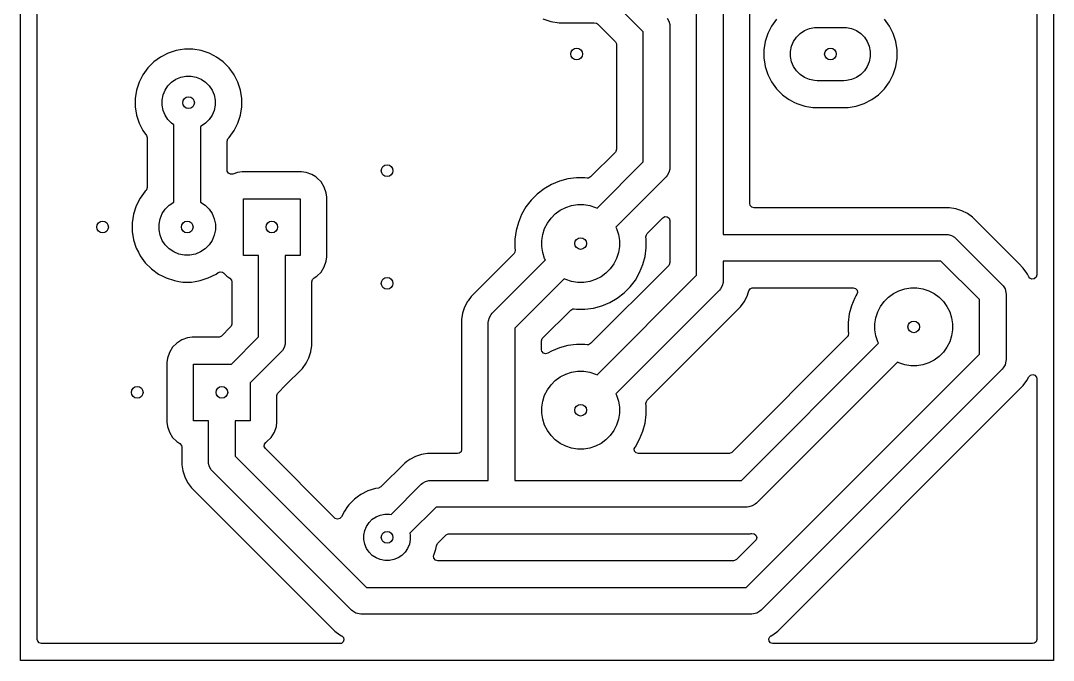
# Model space of a CAD drawing. Extents: x 168.5 to 199.5, y -134.5 to -95.5.
# Drawn here: x 168.5 to 199.5, y -134.5 to -115.31 of the extents above; entities that cross this region are included whole.
import ezdxf

# ---------------------------------------------------------------- set-up
doc = ezdxf.new("R2010")
doc.units = 0
doc.layers.add('BLACK', color=7, linetype='CONTINUOUS')

msp = doc.modelspace()

# ---------------------------------------------------------------- linework, layer by layer
at = {"layer": 'BLACK', "linetype": 'CONTINUOUS'}
for p, q in [((168.5, -134.5), (168.5, -95.5)), ((199.5, -95.5), (199.5, -134.5)), ((169.0005, -133.8755), (169.0005, -96.1245)), ((198.9995, -96.1245), (198.9995, -122.939774)), ((188.792, -122.19), (188.792, -110.308)), ((189.592, -110.473685), (189.592, -121.724)), ((190.3925, -120.7995), (190.3925, -110.856625)), ((187.191, -115.646845), (185.998633, -114.454478)), ((184.175621, -115.253241), (184.415215, -115.33109)), ((187.908341, -115.237654), (187.960552, -115.328086)), ((191.189201, -115.26735), (191.041132, -115.471151)), ((194.477107, -115.33109), (194.430798, -115.26735)), ((184.415215, -115.33109), (184.664038, -115.3705)), ((184.664038, -115.3705), (184.664039, -115.3705)), ((184.664039, -115.3705), (185.715959, -115.3705)), ((185.715959, -115.3705), (185.715962, -115.3705)), ((185.715962, -115.3705), (185.715964, -115.370499)), ((185.715964, -115.370499), (185.72072, -115.370125)), ((185.72072, -115.370125), (185.789098, -115.384484)), ((185.789098, -115.384484), (185.818138, -115.406061)), ((185.818138, -115.406061), (186.354181, -115.942104)), ((187.960552, -115.328086), (187.987578, -115.428949)), ((187.987578, -115.428949), (187.991, -115.481159)), ((187.991, -115.481159), (187.991, -119.714)), ((191.041132, -115.471151), (190.92676, -115.695616)), ((191.902485, -115.691592), (192.032883, -115.604463)), ((192.032883, -115.604463), (192.177772, -115.544448)), ((192.177772, -115.544448), (192.331586, -115.513852)), ((192.331586, -115.513852), (192.41, -115.51)), ((192.41, -115.51), (193.21, -115.51)), ((193.21, -115.51), (193.288414, -115.513852)), ((193.288414, -115.513852), (193.442228, -115.544448)), ((193.442228, -115.544448), (193.587117, -115.604463)), ((193.587117, -115.604463), (193.717515, -115.691592)), ((194.57887, -115.471155), (194.477107, -115.33109)), ((194.651747, -115.614184), (194.57887, -115.471155)), ((194.693239, -115.695616), (194.651747, -115.614184)), ((187.191, -119.548314), (187.191, -115.646845)), ((190.84891, -115.935215), (190.8095, -116.184038)), ((190.92676, -115.695616), (190.84891, -115.935214)), ((190.84891, -115.935214), (190.84891, -115.935215)), ((191.644448, -116.077772), (191.704463, -115.932883)), ((191.704463, -115.932883), (191.791592, -115.802485)), ((191.791592, -115.802485), (191.902485, -115.691592)), ((193.717515, -115.691592), (193.828408, -115.802485)), ((193.828408, -115.802485), (193.915537, -115.932883)), ((193.915537, -115.932883), (193.975552, -116.077772)), ((194.693239, -115.695618), (194.693239, -115.695616)), ((194.693241, -115.695621), (194.693239, -115.695618)), ((194.77109, -115.935215), (194.693241, -115.695621)), ((194.8105, -116.184038), (194.77109, -115.935215)), ((173.165214, -116.20891), (172.925616, -116.28676)), ((173.289626, -116.189205), (173.165214, -116.20891)), ((173.414038, -116.1695), (173.289626, -116.189205)), ((173.665962, -116.1695), (173.414038, -116.1695)), ((173.914785, -116.20891), (173.665962, -116.1695)), ((174.154383, -116.28676), (173.914785, -116.20891)), ((186.354181, -115.942104), (186.387666, -116.003427)), ((186.387666, -116.003427), (186.3905, -116.029785)), ((186.3905, -116.029785), (186.3905, -119.165373)), ((190.8095, -116.184038), (190.8095, -116.435962)), ((191.613852, -116.231586), (191.644448, -116.077772)), ((191.613852, -116.388414), (191.613852, -116.231586)), ((193.975552, -116.077772), (194.006148, -116.231586)), ((194.006148, -116.231586), (194.006148, -116.388414)), ((194.8105, -116.435962), (194.8105, -116.184038)), ((172.497345, -116.549205), (172.319205, -116.727345)), ((172.49735, -116.549201), (172.497345, -116.549205)), ((172.701151, -116.401132), (172.49735, -116.549201)), ((172.925616, -116.28676), (172.701151, -116.401132)), ((174.308747, -116.365413), (174.154383, -116.28676)), ((174.378845, -116.40113), (174.308747, -116.365413)), ((174.378847, -116.401131), (174.378845, -116.40113)), ((174.378848, -116.401132), (174.378847, -116.401131)), ((174.582649, -116.549201), (174.378848, -116.401132)), ((174.582654, -116.549205), (174.582649, -116.549201)), ((174.760794, -116.727345), (174.582654, -116.549205)), ((190.8095, -116.435962), (190.827436, -116.549205)), ((190.827436, -116.549205), (190.84891, -116.684785)), ((191.644448, -116.542228), (191.613852, -116.388414)), ((191.704463, -116.687117), (191.644448, -116.542228)), ((193.975552, -116.542228), (193.915537, -116.687117)), ((194.006148, -116.388414), (193.975552, -116.542228)), ((194.77109, -116.684785), (194.8105, -116.435962)), ((172.319201, -116.72735), (172.171132, -116.931151)), ((172.319205, -116.727345), (172.319201, -116.72735)), ((174.760798, -116.72735), (174.760794, -116.727345)), ((174.889952, -116.905117), (174.760798, -116.72735)), ((190.84891, -116.684785), (190.92676, -116.924383)), ((191.791592, -116.817515), (191.704463, -116.687117)), ((191.902485, -116.928408), (191.791592, -116.817515)), ((193.828408, -116.817515), (193.717515, -116.928408)), ((193.915537, -116.687117), (193.828408, -116.817515)), ((194.693241, -116.924379), (194.77109, -116.684785)), ((172.05676, -117.155616), (171.97891, -117.395214)), ((172.171132, -116.931151), (172.05676, -117.155616)), ((172.921592, -117.262485), (173.032485, -117.151592)), ((173.032485, -117.151592), (173.162883, -117.064463)), ((173.162883, -117.064463), (173.307772, -117.004448)), ((173.307772, -117.004448), (173.461586, -116.973852)), ((173.461586, -116.973852), (173.618414, -116.973852)), ((173.618414, -116.973852), (173.772228, -117.004448)), ((173.772228, -117.004448), (173.917117, -117.064463)), ((173.917117, -117.064463), (174.047515, -117.151592)), ((174.047515, -117.151592), (174.158408, -117.262485)), ((174.90887, -116.931155), (174.889952, -116.905117)), ((174.981747, -117.074184), (174.90887, -116.931155)), ((175.023239, -117.155616), (174.981747, -117.074184)), ((175.023239, -117.155618), (175.023239, -117.155616)), ((175.023241, -117.155621), (175.023239, -117.155618)), ((175.10109, -117.395215), (175.023241, -117.155621)), ((190.92676, -116.924383), (191.041132, -117.148848)), ((191.041132, -117.148848), (191.189201, -117.352649)), ((192.032883, -117.015537), (191.902485, -116.928408)), ((192.177772, -117.075552), (192.032883, -117.015537)), ((192.331586, -117.106148), (192.177772, -117.075552)), ((192.41, -117.11), (192.331586, -117.106148)), ((193.21, -117.11), (192.41, -117.11)), ((193.288414, -117.106148), (193.21, -117.11)), ((193.442228, -117.075552), (193.288414, -117.106148)), ((193.587117, -117.015537), (193.442228, -117.075552)), ((193.717515, -116.928408), (193.587117, -117.015537)), ((194.430793, -117.352656), (194.57887, -117.148845)), ((194.57887, -117.148845), (194.693241, -116.924379)), ((171.97891, -117.395214), (171.9395, -117.644038)), ((172.774448, -117.537772), (172.834463, -117.392883)), ((172.834463, -117.392883), (172.921592, -117.262485)), ((174.158408, -117.262485), (174.245537, -117.392883)), ((174.245537, -117.392883), (174.305552, -117.537772)), ((175.1405, -117.644038), (175.10109, -117.395215)), ((191.189201, -117.352649), (191.189205, -117.352654)), ((191.189205, -117.352654), (191.367345, -117.530794)), ((194.252656, -117.530793), (194.430793, -117.352656)), ((171.9395, -117.644038), (171.9395, -117.895961)), ((172.743852, -117.691586), (172.774448, -117.537772)), ((172.743852, -117.848414), (172.743852, -117.691586)), ((174.305552, -117.537772), (174.336148, -117.691586)), ((174.336148, -117.691586), (174.336148, -117.848414)), ((175.1405, -117.895962), (175.1405, -117.644038)), ((191.367345, -117.530794), (191.36735, -117.530798)), ((191.36735, -117.530798), (191.523213, -117.644038)), ((191.523213, -117.644038), (191.571155, -117.67887)), ((191.571155, -117.67887), (191.714184, -117.751747)), ((191.714184, -117.751747), (191.795616, -117.793239)), ((191.795616, -117.793239), (191.795618, -117.793239)), ((191.795618, -117.793239), (191.795621, -117.793241)), ((191.795621, -117.793241), (192.035215, -117.87109)), ((193.584785, -117.87109), (193.824379, -117.793241)), ((193.824379, -117.793241), (194.048845, -117.67887)), ((194.048845, -117.67887), (194.252656, -117.530793)), ((171.9395, -117.895961), (171.97891, -118.144785)), ((172.774448, -118.002228), (172.743852, -117.848414)), ((172.834463, -118.147117), (172.774448, -118.002228)), ((174.305552, -118.002228), (174.245537, -118.147117)), ((174.336148, -117.848414), (174.305552, -118.002228)), ((175.10109, -118.144785), (175.1405, -117.895962)), ((192.035215, -117.87109), (192.284038, -117.9105)), ((192.284038, -117.9105), (192.284039, -117.9105)), ((192.284039, -117.9105), (193.335961, -117.9105)), ((193.335961, -117.9105), (193.335962, -117.9105)), ((193.335962, -117.9105), (193.584785, -117.87109)), ((171.97891, -118.144785), (172.05676, -118.384383)), ((172.05676, -118.384383), (172.17113, -118.608845)), ((172.921592, -118.277515), (172.834463, -118.147117)), ((173.032485, -118.388408), (172.921592, -118.277515)), ((173.1, -118.433519), (173.032485, -118.388408)), ((174.047515, -118.388408), (173.917117, -118.475537)), ((174.158408, -118.277515), (174.047515, -118.388408)), ((174.245537, -118.147117), (174.158408, -118.277515)), ((174.90887, -118.608845), (175.023241, -118.384379)), ((175.023241, -118.384379), (175.10109, -118.144785)), ((172.17113, -118.608845), (172.275819, -118.752937)), ((173.1, -120.750082), (173.1, -118.433519)), ((173.917117, -118.475537), (173.9, -118.482627)), ((173.9, -118.482627), (173.9, -120.750082)), ((174.760793, -118.812656), (174.90887, -118.608845)), ((172.275819, -118.752937), (172.299298, -118.81874)), ((172.299298, -118.81874), (172.2995, -118.82582)), ((172.2995, -118.82582), (172.2995, -120.314978)), ((174.7005, -118.924311), (174.720185, -118.857272)), ((174.7005, -119.798429), (174.7005, -118.924311)), ((174.720185, -118.857272), (174.736819, -118.83663)), ((174.736819, -118.83663), (174.747629, -118.82582)), ((174.747629, -118.82582), (174.760793, -118.812656)), ((186.354181, -119.253054), (185.60927, -119.997964)), ((186.370815, -119.232412), (186.354181, -119.253054)), ((186.3905, -119.165373), (186.370815, -119.232412)), ((185.802464, -120.936849), (187.191, -119.548314)), ((174.702821, -119.82231), (174.7005, -119.798429)), ((174.735048, -119.884303), (174.702821, -119.82231)), ((174.795676, -119.919032), (174.735048, -119.884303)), ((174.865454, -119.915471), (174.795676, -119.919032)), ((175.010742, -119.864632), (174.865454, -119.915471)), ((175.01075, -119.86463), (175.010742, -119.864632)), ((175.145039, -119.8495), (175.01075, -119.86463)), ((175.145046, -119.8495), (175.145039, -119.8495)), ((176.934954, -119.8495), (175.145046, -119.8495)), ((176.93496, -119.8495), (176.934954, -119.8495)), ((177.069249, -119.86463), (176.93496, -119.8495)), ((177.069254, -119.864631), (177.069249, -119.86463)), ((177.239523, -119.924211), (177.069254, -119.864631)), ((177.356899, -119.997964), (177.239523, -119.924211)), ((187.908341, -119.957505), (187.873843, -119.996843)), ((187.960552, -119.867074), (187.908341, -119.957505)), ((187.987578, -119.76621), (187.960552, -119.867074)), ((187.991, -119.714), (187.987578, -119.76621)), ((177.392262, -120.020184), (177.356899, -119.997964)), ((177.519816, -120.147738), (177.392262, -120.020184)), ((177.615789, -120.300478), (177.519816, -120.147738)), ((184.436592, -120.223923), (184.212907, -120.353069)), ((184.436603, -120.223918), (184.436592, -120.223923)), ((184.675241, -120.125071), (184.436603, -120.223918)), ((184.924751, -120.058215), (184.675241, -120.125071)), ((185.180837, -120.024501), (184.924751, -120.058215)), ((185.180841, -120.0245), (185.180837, -120.024501)), ((185.180847, -120.0245), (185.180841, -120.0245)), ((185.439153, -120.0245), (185.180847, -120.0245)), ((185.439159, -120.0245), (185.439153, -120.0245)), ((185.439162, -120.024501), (185.439159, -120.0245)), ((185.505404, -120.033222), (185.439162, -120.024501)), ((185.547947, -120.031449), (185.505404, -120.033222)), ((185.60927, -119.997964), (185.547947, -120.031449)), ((187.873843, -119.996843), (186.36815, -121.502535)), ((172.241066, -120.424774), (172.088368, -120.634945)), ((172.241071, -120.424768), (172.241066, -120.424774)), ((172.263181, -120.402659), (172.241071, -120.424768)), ((172.279815, -120.382017), (172.263181, -120.402659)), ((172.2995, -120.314978), (172.279815, -120.382017)), ((177.675368, -120.470745), (177.615789, -120.300478)), ((177.6905, -120.605046), (177.675368, -120.470745)), ((184.007965, -120.510325), (183.825325, -120.692965)), ((184.007972, -120.510319), (184.007965, -120.510325)), ((184.212891, -120.35308), (184.007972, -120.510319)), ((184.212907, -120.353069), (184.212891, -120.35308)), ((171.970422, -120.866423), (171.89014, -121.113506)), ((172.088368, -120.634945), (171.970422, -120.866423)), ((172.842941, -120.960766), (172.960766, -120.842941)), ((172.960766, -120.842941), (173.099313, -120.750367)), ((173.099313, -120.750367), (173.1, -120.750082)), ((173.9, -120.750082), (173.900687, -120.750367)), ((173.900687, -120.750367), (174.039234, -120.842941)), ((174.039234, -120.842941), (174.157059, -120.960766)), ((175.19, -122.35), (175.19, -120.65)), ((175.19, -120.65), (176.89, -120.65)), ((176.89, -120.65), (176.89, -122.35)), ((177.6905, -122.394954), (177.6905, -120.605046)), ((183.668069, -120.897907), (183.538923, -121.121592)), ((183.66808, -120.897891), (183.668069, -120.897907)), ((183.825319, -120.692972), (183.66808, -120.897891)), ((183.825325, -120.692965), (183.825319, -120.692972)), ((184.86226, -120.914061), (185.036869, -120.857327)), ((185.036869, -120.857327), (185.218203, -120.828607)), ((185.218203, -120.828607), (185.401797, -120.828607)), ((185.401797, -120.828607), (185.583131, -120.857327)), ((185.583131, -120.857327), (185.75774, -120.914061)), ((190.403706, -120.851011), (190.3925, -120.7995)), ((190.449461, -120.903815), (190.403706, -120.851011)), ((171.89014, -121.113506), (171.8495, -121.370097)), ((172.686601, -121.253258), (172.750367, -121.099313)), ((172.750367, -121.099313), (172.842941, -120.960766)), ((174.157059, -120.960766), (174.249633, -121.099313)), ((174.249633, -121.099313), (174.313399, -121.253258)), ((183.538918, -121.121603), (183.440071, -121.360241)), ((183.538923, -121.121592), (183.538918, -121.121603)), ((184.420325, -121.235146), (184.550146, -121.105325)), ((184.550146, -121.105325), (184.698677, -120.997411)), ((184.698677, -120.997411), (184.86226, -120.914061)), ((185.75774, -120.914061), (185.802464, -120.936849)), ((187.77982, -121.222943), (187.841142, -121.189459)), ((187.841142, -121.189459), (187.910834, -121.194443)), ((187.910834, -121.194443), (187.966767, -121.236315)), ((190.5165, -120.9235), (190.449461, -120.903815)), ((196.386582, -120.9235), (190.5165, -120.9235)), ((196.386587, -120.9235), (196.386582, -120.9235)), ((196.573219, -120.953059), (196.386587, -120.9235)), ((196.752937, -121.011454), (196.573219, -120.953059)), ((196.9213, -121.09724), (196.752937, -121.011454)), ((197.074175, -121.20831), (196.9213, -121.09724)), ((198.463073, -122.597209), (197.074175, -121.20831)), ((171.8495, -121.370097), (171.8495, -121.629902)), ((172.654093, -121.416685), (172.686601, -121.253258)), ((172.654093, -121.583315), (172.654093, -121.416685)), ((174.313399, -121.253258), (174.345907, -121.416685)), ((174.345907, -121.416685), (174.345907, -121.583315)), ((183.440071, -121.360241), (183.373215, -121.609751)), ((184.229061, -121.54726), (184.312411, -121.383677)), ((184.312411, -121.383677), (184.420325, -121.235146)), ((186.36815, -121.502535), (186.390939, -121.54726)), ((187.307032, -121.69573), (187.77982, -121.222943)), ((187.966767, -121.236315), (187.991184, -121.301779)), ((187.991184, -121.301779), (187.9915, -121.310625)), ((187.9915, -121.310625), (187.9915, -122.564373)), ((171.8495, -121.629902), (171.89014, -121.886493)), ((172.686601, -121.746742), (172.654093, -121.583315)), ((172.750367, -121.900687), (172.686601, -121.746742)), ((174.313399, -121.746742), (174.249633, -121.900687)), ((174.345907, -121.583315), (174.313399, -121.746742)), ((183.373215, -121.609751), (183.339501, -121.865837)), ((184.143607, -121.903203), (184.172327, -121.721869)), ((184.172327, -121.721869), (184.229061, -121.54726)), ((186.390939, -121.54726), (186.447673, -121.721869)), ((186.447673, -121.721869), (186.476393, -121.903203)), ((187.271777, -121.799593), (187.282542, -121.730559)), ((187.2805, -121.865847), (187.271777, -121.799593)), ((187.282542, -121.730559), (187.307032, -121.69573)), ((189.592, -121.724), (196.292101, -121.724)), ((196.292101, -121.724), (196.344311, -121.727422)), ((196.344311, -121.727422), (196.445175, -121.754448)), ((196.445175, -121.754448), (196.535606, -121.806659)), ((196.535606, -121.806659), (196.574944, -121.841157)), ((171.89014, -121.886493), (171.970422, -122.133576)), ((171.970422, -122.133576), (172.034554, -122.259439)), ((172.842941, -122.039234), (172.750367, -121.900687)), ((172.960766, -122.157059), (172.842941, -122.039234)), ((174.157059, -122.039234), (174.039234, -122.157059)), ((174.249633, -121.900687), (174.157059, -122.039234)), ((183.339501, -121.865837), (183.3395, -121.865853)), ((183.3395, -121.865853), (183.3395, -122.124146)), ((183.3395, -122.124146), (183.339501, -122.124162)), ((183.339501, -122.124162), (183.348222, -122.190404)), ((184.143607, -122.086797), (184.143607, -121.903203)), ((184.172327, -122.268131), (184.143607, -122.086797)), ((186.476393, -122.086797), (186.447673, -122.268131)), ((186.476393, -121.903203), (186.476393, -122.086797)), ((187.246784, -122.38025), (187.2805, -122.124153)), ((187.2805, -122.124153), (187.2805, -121.865847)), ((196.574944, -121.841157), (197.963843, -123.230056)), ((172.034554, -122.259439), (172.088366, -122.365051)), ((172.088366, -122.365051), (172.241069, -122.575229)), ((173.099313, -122.249633), (172.960766, -122.157059)), ((173.253258, -122.313399), (173.099313, -122.249633)), ((173.416685, -122.345907), (173.253258, -122.313399)), ((173.583315, -122.345907), (173.416685, -122.345907)), ((173.746742, -122.313399), (173.583315, -122.345907)), ((173.900687, -122.249633), (173.746742, -122.313399)), ((174.039234, -122.157059), (173.900687, -122.249633)), ((175.64, -122.35), (175.19, -122.35)), ((175.64, -124.794314), (175.64, -122.35)), ((176.89, -122.35), (176.44, -122.35)), ((176.44, -122.35), (176.44, -124.96)), ((177.675368, -122.529255), (177.6905, -122.394954)), ((183.312964, -122.29427), (182.023312, -123.583923)), ((183.337456, -122.259439), (183.312964, -122.29427)), ((183.348222, -122.190404), (183.337456, -122.259439)), ((184.229061, -122.44274), (184.172327, -122.268131)), ((184.251849, -122.487465), (184.229061, -122.44274)), ((186.390939, -122.44274), (186.307589, -122.606323)), ((186.447673, -122.268131), (186.390939, -122.44274)), ((187.179929, -122.629756), (187.246784, -122.38025)), ((188.792, -122.947314), (188.792, -122.19)), ((172.241069, -122.575229), (172.424771, -122.758931)), ((172.424771, -122.758931), (172.634949, -122.911634)), ((177.519816, -122.852262), (177.615789, -122.699522)), ((177.615789, -122.699522), (177.675368, -122.529255)), ((182.656157, -124.083157), (184.251849, -122.487465)), ((187.955181, -122.652054), (185.60927, -124.997964)), ((186.199675, -122.754854), (186.069854, -122.884675)), ((186.307589, -122.606323), (186.199675, -122.754854)), ((187.08108, -122.8684), (187.179929, -122.629756)), ((187.971815, -122.631412), (187.955181, -122.652054)), ((187.9915, -122.564373), (187.971815, -122.631412)), ((196.126415, -122.524), (189.592, -122.524)), ((189.592, -122.524), (189.592, -123.113)), ((197.281, -123.678585), (196.126415, -122.524)), ((198.59669, -122.730826), (198.463073, -122.597209)), ((198.70776, -122.8837), (198.59669, -122.730826)), ((172.634949, -122.911634), (172.768763, -122.979816)), ((172.768763, -122.979816), (172.866423, -123.029577)), ((172.866423, -123.029577), (172.866425, -123.029577)), ((172.866425, -123.029577), (172.866428, -123.029579)), ((172.866428, -123.029579), (173.113507, -123.10986)), ((173.886493, -123.10986), (174.133572, -123.029579)), ((174.133572, -123.029579), (174.365051, -122.911634)), ((174.365051, -122.911634), (174.426779, -122.866785)), ((174.426779, -122.866785), (174.492584, -122.843306)), ((174.492584, -122.843306), (174.560638, -122.859131)), ((174.560638, -122.859131), (174.587345, -122.879423)), ((174.587345, -122.879423), (174.68774, -122.979818)), ((174.68774, -122.979818), (174.781471, -123.038712)), ((174.781471, -123.038712), (174.827763, -123.091046)), ((177.260185, -123.076667), (177.298529, -123.038712)), ((177.298529, -123.038712), (177.313068, -123.029577)), ((177.313068, -123.029577), (177.392262, -122.979816)), ((177.392262, -122.979816), (177.519816, -122.852262)), ((184.817534, -123.05315), (183.339, -124.531685)), ((184.86226, -123.075939), (184.817534, -123.05315)), ((185.921323, -122.992589), (185.75774, -123.075939)), ((185.802464, -125.936849), (188.792, -122.947314)), ((186.069854, -122.884675), (185.921323, -122.992589)), ((186.951926, -123.0921), (187.08108, -122.8684)), ((198.721993, -122.911634), (198.70776, -122.8837)), ((198.765015, -122.996069), (198.721993, -122.911634)), ((198.794297, -123.033487), (198.765015, -122.996069)), ((198.857853, -123.062512), (198.794297, -123.033487)), ((198.927011, -123.052568), (198.857853, -123.062512)), ((198.979815, -123.006813), (198.927011, -123.052568)), ((198.9995, -122.939774), (198.979815, -123.006813)), ((173.113507, -123.10986), (173.245706, -123.130797)), ((173.245706, -123.130797), (173.370098, -123.1505)), ((173.370098, -123.1505), (173.370103, -123.1505)), ((173.370103, -123.1505), (173.629902, -123.1505)), ((173.629902, -123.1505), (173.743298, -123.132539)), ((173.743298, -123.132539), (173.886493, -123.10986)), ((174.827763, -123.091046), (174.8395, -123.143706)), ((174.8395, -123.143706), (174.8395, -124.411374)), ((177.2405, -123.143706), (177.260185, -123.076667)), ((177.2405, -125.054486), (177.2405, -123.143706)), ((185.036869, -123.132673), (184.86226, -123.075939)), ((185.218203, -123.161393), (185.036869, -123.132673)), ((185.401797, -123.161393), (185.218203, -123.161393)), ((185.583131, -123.132673), (185.401797, -123.161393)), ((185.75774, -123.075939), (185.583131, -123.132673)), ((186.612029, -123.479679), (186.794679, -123.297029)), ((186.794679, -123.297029), (186.951926, -123.0921)), ((189.509341, -123.356505), (189.474843, -123.395843)), ((189.561552, -123.266074), (189.509341, -123.356505)), ((189.588578, -123.16521), (189.561552, -123.266074)), ((189.592, -123.113), (189.588578, -123.16521)), ((190.357721, -123.410181), (190.397159, -123.352506)), ((190.397159, -123.352506), (190.461518, -123.325308)), ((190.461518, -123.325308), (190.475652, -123.3245)), ((190.475652, -123.3245), (193.495677, -123.3245)), ((193.495677, -123.3245), (193.562716, -123.344185)), ((193.562716, -123.344185), (193.608471, -123.396989)), ((194.86226, -123.414061), (195.036869, -123.357327)), ((195.036869, -123.357327), (195.218203, -123.328607)), ((195.218203, -123.328607), (195.401797, -123.328607)), ((195.401797, -123.328607), (195.583131, -123.357327)), ((195.583131, -123.357327), (195.75774, -123.414061)), ((197.963843, -123.230056), (197.998341, -123.269394)), ((197.998341, -123.269394), (198.050552, -123.359825)), ((198.050552, -123.359825), (198.050552, -123.359826)), ((198.050552, -123.359826), (198.077578, -123.460689)), ((182.023307, -123.583929), (181.929586, -123.712925)), ((182.023312, -123.583923), (182.023307, -123.583929)), ((186.1834, -123.76608), (186.4071, -123.636926)), ((189.474843, -123.395843), (186.36815, -126.502535)), ((186.4071, -123.636926), (186.612029, -123.479679)), ((190.21876, -123.742199), (190.304547, -123.573832)), ((190.304547, -123.573832), (190.345044, -123.449194)), ((190.345044, -123.449194), (190.357721, -123.410181)), ((193.538918, -123.621603), (193.440071, -123.860241)), ((193.53892, -123.621599), (193.538918, -123.621603)), ((193.570575, -123.566771), (193.53892, -123.621599)), ((193.603064, -123.510498), (193.570575, -123.566771)), ((193.618415, -123.466147), (193.603064, -123.510498)), ((193.608471, -123.396989), (193.618415, -123.466147)), ((194.420325, -123.735146), (194.550146, -123.605325)), ((194.550146, -123.605325), (194.698677, -123.497411)), ((194.698677, -123.497411), (194.86226, -123.414061)), ((195.75774, -123.414061), (195.921323, -123.497411)), ((195.921323, -123.497411), (196.069854, -123.605325)), ((196.069854, -123.605325), (196.199675, -123.735146)), ((197.281, -125.311415), (197.281, -123.678585)), ((198.077578, -123.460689), (198.081, -123.512899)), ((198.081, -123.512899), (198.081, -125.477101)), ((181.826454, -123.905163), (181.768059, -124.084881)), ((181.912238, -123.736804), (181.826454, -123.905163)), ((181.91224, -123.736801), (181.912238, -123.736804)), ((181.929586, -123.712926), (181.91224, -123.736801)), ((181.929586, -123.712925), (181.929586, -123.712926)), ((184.175815, -124.826948), (185.010729, -123.992033)), ((185.010729, -123.992033), (185.07205, -123.95855)), ((185.07205, -123.95855), (185.114593, -123.956777)), ((185.114593, -123.956777), (185.180847, -123.9655)), ((185.180847, -123.9655), (185.439146, -123.9655)), ((185.439146, -123.9655), (185.439153, -123.9655)), ((185.439153, -123.9655), (185.69525, -123.931784)), ((185.69525, -123.931784), (185.944756, -123.864929)), ((185.944756, -123.864929), (186.1834, -123.76608)), ((187.307032, -126.69573), (190.10769, -123.895074)), ((190.10769, -123.895074), (190.21876, -123.742199)), ((193.440071, -123.860241), (193.373215, -124.109751)), ((194.229061, -124.04726), (194.312411, -123.883677)), ((194.312411, -123.883677), (194.420325, -123.735146)), ((196.199675, -123.735146), (196.307589, -123.883677)), ((196.307589, -123.883677), (196.390939, -124.04726)), ((181.768059, -124.084881), (181.7385, -124.271513)), ((181.7385, -124.271513), (181.7385, -128.1755)), ((182.542422, -124.31379), (182.569448, -124.212927)), ((182.569448, -124.212926), (182.621659, -124.122495)), ((182.569448, -124.212927), (182.569448, -124.212926)), ((182.621659, -124.122495), (182.656157, -124.083157)), ((193.373215, -124.109751), (193.339501, -124.365837)), ((194.143607, -124.403203), (194.172327, -124.221869)), ((194.172327, -124.221869), (194.229061, -124.04726)), ((196.390939, -124.04726), (196.447673, -124.221869)), ((196.447673, -124.221869), (196.476393, -124.403203)), ((174.803181, -124.499055), (174.529055, -124.773181)), ((174.819815, -124.478413), (174.803181, -124.499055)), ((174.8395, -124.411374), (174.819815, -124.478413)), ((182.539, -124.366), (182.542422, -124.31379)), ((182.539, -129.1), (182.539, -124.366)), ((183.339, -124.531685), (183.339, -129.1)), ((193.339501, -124.365837), (193.3395, -124.365853)), ((193.3395, -124.365853), (193.3395, -124.624146)), ((194.143607, -124.586797), (194.143607, -124.403203)), ((194.172327, -124.768131), (194.143607, -124.586797)), ((196.476393, -124.586797), (196.447673, -124.768131)), ((196.476393, -124.403203), (196.476393, -124.586797)), ((173.340476, -124.884211), (173.187737, -124.980184)), ((173.510745, -124.824631), (173.340476, -124.884211)), ((173.51075, -124.82463), (173.510745, -124.824631)), ((173.645039, -124.8095), (173.51075, -124.82463)), ((174.441374, -124.8095), (173.645039, -124.8095)), ((174.467732, -124.806666), (174.441374, -124.8095)), ((174.529055, -124.773181), (174.467732, -124.806666)), ((174.824314, -125.61), (175.64, -124.794314)), ((184.1395, -124.914625), (184.159185, -124.847586)), ((184.1395, -125.180676), (184.1395, -124.914625)), ((184.159185, -124.847586), (184.175815, -124.826948)), ((193.312964, -124.794271), (189.844055, -128.263181)), ((193.337456, -124.75944), (193.312964, -124.794271)), ((193.348222, -124.690405), (193.337456, -124.75944)), ((193.3395, -124.624146), (193.339501, -124.624163)), ((193.339501, -124.624163), (193.348222, -124.690405)), ((194.229061, -124.94274), (194.172327, -124.768131)), ((196.447673, -124.768131), (196.390939, -124.94274)), ((173.060184, -125.107737), (172.964211, -125.260476)), ((173.187737, -124.980184), (173.060184, -125.107737)), ((176.357341, -125.203505), (176.322842, -125.242843)), ((176.409551, -125.113074), (176.357341, -125.203505)), ((176.409552, -125.113073), (176.409551, -125.113074)), ((176.436578, -125.01221), (176.409552, -125.113073)), ((176.44, -124.96), (176.436578, -125.01221)), ((177.21094, -125.241118), (177.213664, -125.22392)), ((177.213664, -125.22392), (177.22932, -125.125071)), ((177.22932, -125.125071), (177.2405, -125.054486)), ((184.148382, -125.226762), (184.1395, -125.180676)), ((184.191573, -125.281683), (184.148382, -125.226762)), ((184.436592, -125.223923), (184.3255, -125.288063)), ((184.436603, -125.223918), (184.436592, -125.223923)), ((184.675241, -125.125071), (184.436603, -125.223918)), ((184.924751, -125.058215), (184.675241, -125.125071)), ((185.180837, -125.024501), (184.924751, -125.058215)), ((185.180841, -125.0245), (185.180837, -125.024501)), ((185.180847, -125.0245), (185.180841, -125.0245)), ((185.439153, -125.0245), (185.180847, -125.0245)), ((185.439159, -125.0245), (185.439153, -125.0245)), ((185.439162, -125.024501), (185.439159, -125.0245)), ((185.505404, -125.033222), (185.439162, -125.024501)), ((185.547947, -125.031449), (185.505404, -125.033222)), ((185.60927, -124.997964), (185.547947, -125.031449)), ((190.139314, -129.1), (194.251849, -124.987464)), ((194.251849, -124.987464), (194.229061, -124.94274)), ((196.307589, -125.106323), (196.199675, -125.254854)), ((196.390939, -124.94274), (196.307589, -125.106323)), ((172.90463, -125.43075), (172.8895, -125.565039)), ((172.904631, -125.430745), (172.90463, -125.43075)), ((172.964211, -125.260476), (172.904631, -125.430745)), ((176.322842, -125.242843), (175.39, -126.175685)), ((177.06676, -125.589199), (177.152547, -125.420832)), ((177.152547, -125.420832), (177.21094, -125.241118)), ((184.2576, -125.304536), (184.191573, -125.281683)), ((184.3255, -125.288063), (184.2576, -125.304536)), ((190.281415, -132.311), (197.281, -125.311415)), ((195.921323, -125.492589), (195.75774, -125.575939)), ((196.069854, -125.384675), (195.921323, -125.492589)), ((196.199675, -125.254854), (196.069854, -125.384675)), ((198.077578, -125.529311), (198.050552, -125.630175)), ((198.081, -125.477101), (198.077578, -125.529311)), ((172.8895, -125.565039), (172.8895, -127.35496)), ((173.69, -127.31), (173.69, -125.61)), ((173.69, -125.61), (174.824314, -125.61)), ((176.438589, -126.259175), (176.95569, -125.742074)), ((176.95569, -125.742074), (177.06676, -125.589199)), ((184.86226, -125.914061), (185.036869, -125.857327)), ((185.036869, -125.857327), (185.218203, -125.828607)), ((185.218203, -125.828607), (185.401797, -125.828607)), ((185.401797, -125.828607), (185.583131, -125.857327)), ((185.583131, -125.857327), (185.75774, -125.914061)), ((194.817535, -125.55315), (190.587843, -129.782843)), ((197.963843, -125.759944), (190.729944, -132.993843)), ((194.86226, -125.575939), (194.817535, -125.55315)), ((195.036869, -125.632673), (194.86226, -125.575939)), ((195.218203, -125.661393), (195.036869, -125.632673)), ((195.401797, -125.661393), (195.218203, -125.661393)), ((195.583131, -125.632673), (195.401797, -125.661393)), ((195.75774, -125.575939), (195.583131, -125.632673)), ((197.998341, -125.720606), (197.963843, -125.759944)), ((198.050552, -125.630175), (197.998341, -125.720606)), ((184.420325, -126.235146), (184.550146, -126.105325)), ((184.550146, -126.105325), (184.698677, -125.997411)), ((184.698677, -125.997411), (184.86226, -125.914061)), ((185.75774, -125.914061), (185.802464, -125.936849)), ((198.59669, -126.259175), (198.70776, -126.1063)), ((198.70776, -126.1063), (198.765015, -125.993929)), ((198.765015, -125.993929), (198.812989, -125.943134)), ((198.812989, -125.943134), (198.88081, -125.926339)), ((198.88081, -125.926339), (198.946945, -125.948876)), ((198.946945, -125.948876), (198.990397, -126.003591)), ((198.990397, -126.003591), (198.9995, -126.050225)), ((198.9995, -126.050225), (198.9995, -133.8755)), ((175.39, -126.175685), (175.39, -127.31)), ((176.210185, -126.491587), (176.226819, -126.470945)), ((176.226819, -126.470945), (176.438589, -126.259175)), ((184.229061, -126.54726), (184.312411, -126.383677)), ((184.312411, -126.383677), (184.420325, -126.235146)), ((191.229175, -133.62669), (198.59669, -126.259175)), ((176.1905, -126.558626), (176.210185, -126.491587)), ((176.1905, -127.354954), (176.1905, -126.558626)), ((184.143607, -126.903203), (184.172327, -126.721869)), ((184.172327, -126.721869), (184.229061, -126.54726)), ((186.36815, -126.502535), (186.390939, -126.54726)), ((186.390939, -126.54726), (186.447673, -126.721869)), ((186.447673, -126.721869), (186.476393, -126.903203)), ((187.271777, -126.799593), (187.282542, -126.730559)), ((187.282542, -126.730559), (187.307032, -126.69573)), ((184.143607, -127.086797), (184.143607, -126.903203)), ((184.172327, -127.268131), (184.143607, -127.086797)), ((186.476393, -127.086797), (186.447673, -127.268131)), ((186.476393, -126.903203), (186.476393, -127.086797)), ((187.2805, -126.865847), (187.271777, -126.799593)), ((187.2805, -127.124153), (187.2805, -126.865847)), ((172.8895, -127.35496), (172.90463, -127.489249)), ((174.14, -127.31), (173.69, -127.31)), ((174.14, -128.53842), (174.14, -127.31)), ((175.39, -127.31), (174.94, -127.31)), ((174.94, -127.31), (174.94, -128.372734)), ((176.175368, -127.489255), (176.1905, -127.354954)), ((184.229061, -127.44274), (184.172327, -127.268131)), ((186.447673, -127.268131), (186.390939, -127.44274)), ((187.179929, -127.629756), (187.246784, -127.38025)), ((187.246784, -127.38025), (187.2805, -127.124153)), ((172.90463, -127.489249), (172.904631, -127.489254)), ((172.904631, -127.489254), (172.964211, -127.659523)), ((172.964211, -127.659523), (173.060184, -127.812262)), ((176.019816, -127.812262), (176.115789, -127.659522)), ((176.115789, -127.659522), (176.175368, -127.489255)), ((184.312411, -127.606323), (184.229061, -127.44274)), ((184.420325, -127.754854), (184.312411, -127.606323)), ((186.307589, -127.606323), (186.199675, -127.754854)), ((186.390939, -127.44274), (186.307589, -127.606323)), ((187.08108, -127.8684), (187.179929, -127.629756)), ((173.060184, -127.812262), (173.18774, -127.939818)), ((173.18774, -127.939818), (173.281471, -127.998712)), ((173.281471, -127.998712), (173.327763, -128.051046)), ((175.81329, -128.086108), (175.818274, -128.016416)), ((175.818274, -128.016416), (175.860146, -127.960483)), ((175.860146, -127.960483), (175.868485, -127.954756)), ((175.868485, -127.954756), (175.892262, -127.939816)), ((175.892262, -127.939816), (176.019816, -127.812262)), ((184.550146, -127.884675), (184.420325, -127.754854)), ((184.698677, -127.992589), (184.550146, -127.884675)), ((184.86226, -128.075939), (184.698677, -127.992589)), ((185.921323, -127.992589), (185.75774, -128.075939)), ((186.069854, -127.884675), (185.921323, -127.992589)), ((186.199675, -127.754854), (186.069854, -127.884675)), ((186.951926, -128.0921), (187.08108, -127.8684)), ((173.327763, -128.051046), (173.3395, -128.103706)), ((173.3395, -128.103706), (173.3395, -128.632906)), ((175.846775, -128.147431), (175.81329, -128.086108)), ((177.929314, -130.22997), (175.846775, -128.147431)), ((180.528881, -128.329059), (180.349163, -128.387454)), ((180.715514, -128.2995), (180.528881, -128.329059)), ((181.6145, -128.2995), (180.715514, -128.2995)), ((181.666011, -128.288294), (181.6145, -128.2995)), ((181.718815, -128.242539), (181.666011, -128.288294)), ((181.7385, -128.1755), (181.718815, -128.242539)), ((185.036869, -128.132673), (184.86226, -128.075939)), ((185.218203, -128.161393), (185.036869, -128.132673)), ((185.401797, -128.161393), (185.218203, -128.161393)), ((185.583131, -128.132673), (185.401797, -128.161393)), ((185.75774, -128.075939), (185.583131, -128.132673)), ((186.921492, -128.157853), (186.945852, -128.100016)), ((186.931436, -128.227011), (186.921492, -128.157853)), ((186.977191, -128.279815), (186.931436, -128.227011)), ((186.945852, -128.100016), (186.9465, -128.099171)), ((186.9465, -128.099171), (186.951926, -128.0921)), ((187.04423, -128.2995), (186.977191, -128.279815)), ((189.756374, -128.2995), (187.04423, -128.2995)), ((189.782732, -128.296666), (189.756374, -128.2995)), ((189.844055, -128.263181), (189.782732, -128.296666)), ((173.3395, -128.632906), (173.369059, -128.819538)), ((174.143422, -128.59063), (174.14, -128.53842)), ((174.170448, -128.691494), (174.143422, -128.59063)), ((174.94, -128.372734), (178.878266, -132.311)), ((180.027924, -128.584312), (179.316326, -129.295909)), ((180.027925, -128.584312), (180.027924, -128.584312)), ((180.027927, -128.58431), (180.027925, -128.584312)), ((180.093579, -128.53661), (180.027927, -128.58431)), ((180.1808, -128.47324), (180.093579, -128.53661)), ((180.349163, -128.387454), (180.1808, -128.47324)), ((173.369059, -128.819538), (173.427454, -128.999256)), ((174.222659, -128.781925), (174.170448, -128.691494)), ((174.257157, -128.821263), (174.222659, -128.781925)), ((178.429737, -132.993843), (174.257157, -128.821263)), ((173.427454, -128.999256), (173.51324, -129.167619)), ((173.51324, -129.167619), (173.62431, -129.320494)), ((179.620601, -130.123712), (180.527157, -129.217157)), ((180.527157, -129.217157), (180.566495, -129.182659)), ((180.566495, -129.182659), (180.656926, -129.130448)), ((180.656926, -129.130448), (180.75779, -129.103422)), ((180.75779, -129.103422), (180.81, -129.1)), ((180.81, -129.1), (182.539, -129.1)), ((183.339, -129.1), (190.139314, -129.1)), ((173.62431, -129.320494), (177.930506, -133.62669)), ((178.713566, -129.526657), (178.60455, -129.605862)), ((178.924003, -129.419433), (178.713566, -129.526657)), ((179.14863, -129.346447), (178.924003, -129.419433)), ((179.248044, -129.330701), (179.14863, -129.346447)), ((179.255003, -129.329394), (179.248044, -129.330701)), ((179.316326, -129.295909), (179.255003, -129.329394)), ((178.313774, -129.889896), (178.216655, -130.023568)), ((178.355483, -129.83249), (178.313774, -129.889896)), ((178.355485, -129.832488), (178.355483, -129.83249)), ((178.522487, -129.665485), (178.355485, -129.832487)), ((178.355485, -129.832487), (178.355485, -129.832488)), ((178.522488, -129.665485), (178.522487, -129.665485)), ((178.52249, -129.665483), (178.522488, -129.665485)), ((178.60455, -129.605862), (178.52249, -129.665483)), ((190.458074, -129.869552), (190.35721, -129.896578)), ((190.548505, -129.817341), (190.458074, -129.869552)), ((190.587843, -129.782843), (190.548505, -129.817341)), ((178.127479, -130.198585), (178.079505, -130.24938)), ((178.216655, -130.023568), (178.127479, -130.198585)), ((179.055925, -130.268893), (179.170022, -130.192655)), ((179.170022, -130.192655), (179.296801, -130.140142)), ((179.296801, -130.140142), (179.431388, -130.113371)), ((179.431388, -130.113371), (179.568612, -130.113371)), ((179.568612, -130.113371), (179.620601, -130.123712)), ((180.975686, -129.9), (180.186287, -130.689398)), ((183, -129.9), (180.975686, -129.9)), ((190.305, -129.9), (183, -129.9)), ((190.35721, -129.896578), (190.305, -129.9)), ((177.945549, -130.243637), (177.929314, -130.22997)), ((178.011684, -130.266175), (177.945549, -130.243637)), ((178.079505, -130.24938), (178.011684, -130.266175)), ((178.830142, -130.606801), (178.882655, -130.480022)), ((178.882655, -130.480022), (178.958893, -130.365925)), ((178.958893, -130.365925), (179.055925, -130.268893)), ((178.803371, -130.741388), (178.830142, -130.606801)), ((178.803371, -130.878612), (178.803371, -130.741388)), ((180.186287, -130.689398), (180.196629, -130.741388)), ((180.196629, -130.741388), (180.196629, -130.878612)), ((181.014053, -130.993708), (181.270945, -130.736816)), ((181.270945, -130.736816), (181.332267, -130.703334)), ((181.332267, -130.703334), (181.358625, -130.7005)), ((181.358625, -130.7005), (190.399484, -130.7005)), ((190.399484, -130.7005), (190.426068, -130.696289)), ((190.426068, -130.696289), (190.450716, -130.692385)), ((190.450716, -130.692385), (190.520009, -130.701339)), ((190.520009, -130.701339), (190.573461, -130.746334)), ((190.573461, -130.746334), (190.594102, -130.813085)), ((190.594102, -130.813085), (190.575378, -130.880399)), ((178.830142, -131.013199), (178.803371, -130.878612)), ((178.882655, -131.139978), (178.830142, -131.013199)), ((180.169858, -131.013199), (180.117345, -131.139978)), ((180.196629, -130.878612), (180.169858, -131.013199)), ((180.963553, -131.161368), (180.979298, -131.061952)), ((180.979298, -131.061952), (181.009225, -130.998822)), ((181.009225, -130.998822), (181.014053, -130.993708)), ((190.557796, -130.902539), (189.986156, -131.474181)), ((190.575378, -130.880399), (190.557796, -130.902539)), ((178.958893, -131.254075), (178.882655, -131.139978)), ((179.055925, -131.351107), (178.958893, -131.254075)), ((179.170022, -131.427345), (179.055925, -131.351107)), ((179.296801, -131.479858), (179.170022, -131.427345)), ((179.829978, -131.427345), (179.703199, -131.479858)), ((179.944075, -131.351107), (179.829978, -131.427345)), ((180.041107, -131.254075), (179.944075, -131.351107)), ((180.117345, -131.139978), (180.041107, -131.254075)), ((180.898046, -131.368853), (180.902851, -131.348187)), ((180.90799, -131.438011), (180.898046, -131.368853)), ((180.902851, -131.348187), (180.963553, -131.161368)), ((180.953745, -131.490815), (180.90799, -131.438011)), ((179.431388, -131.506629), (179.296801, -131.479858)), ((179.568612, -131.506629), (179.431388, -131.506629)), ((179.703199, -131.479858), (179.568612, -131.506629)), ((181.020784, -131.5105), (180.953745, -131.490815)), ((189.898475, -131.5105), (181.020784, -131.5105)), ((189.924833, -131.507666), (189.898475, -131.5105)), ((189.986156, -131.474181), (189.924833, -131.507666)), ((178.878266, -132.311), (190.281415, -132.311)), ((178.469075, -133.028341), (178.429737, -132.993843)), ((178.559506, -133.080552), (178.469075, -133.028341)), ((178.66037, -133.107578), (178.559506, -133.080552)), ((178.71258, -133.111), (178.66037, -133.107578)), ((190.447101, -133.111), (178.71258, -133.111)), ((190.499311, -133.107578), (190.447101, -133.111)), ((190.600175, -133.080552), (190.499311, -133.107578)), ((190.690606, -133.028341), (190.600175, -133.080552)), ((190.729944, -132.993843), (190.690606, -133.028341)), ((169.011706, -133.927011), (169.0005, -133.8755)), ((177.930506, -133.62669), (178.083381, -133.73776)), ((178.083381, -133.73776), (178.131007, -133.762026)), ((178.131007, -133.762026), (178.136872, -133.765015)), ((178.136872, -133.765015), (178.187668, -133.81299)), ((178.204463, -133.880811), (178.181926, -133.946946)), ((178.187668, -133.81299), (178.204463, -133.880811)), ((190.956366, -133.857853), (190.985391, -133.794297)), ((190.96631, -133.927011), (190.956366, -133.857853)), ((190.985391, -133.794297), (191.022809, -133.765015)), ((191.022809, -133.765015), (191.025855, -133.763462)), ((191.025855, -133.763462), (191.0763, -133.73776)), ((191.0763, -133.73776), (191.229175, -133.62669)), ((198.9995, -133.8755), (198.979815, -133.942539)), ((169.057461, -133.979815), (169.011706, -133.927011)), ((169.1245, -133.9995), (169.057461, -133.979815)), ((178.080577, -133.9995), (169.1245, -133.9995)), ((178.12721, -133.990397), (178.080577, -133.9995)), ((178.181926, -133.946946), (178.12721, -133.990397)), ((191.012065, -133.979815), (190.96631, -133.927011)), ((191.079104, -133.9995), (191.012065, -133.979815)), ((198.8755, -133.9995), (191.079104, -133.9995)), ((198.927011, -133.988294), (198.8755, -133.9995)), ((198.979815, -133.942539), (198.927011, -133.988294)), ((199.5, -134.5), (168.5, -134.5))]:
    msp.add_line(p, q, dxfattribs=at)
at = {"layer": 'BLACK'}
for centre in [(185.19, -116.31), (192.81, -116.31), (173.54, -117.77), (179.5, -119.81), (170.96, -121.5), (173.5, -121.5), (176.04, -121.5), (185.31, -121.995), (179.5, -123.19), (195.31, -124.495), (172, -126.46), (174.54, -126.46), (185.31, -126.995), (179.5, -130.81)]:
    msp.add_circle(centre, 0.175, dxfattribs=at)
at = {"layer": 'WHITE'}
for centre in [(185.19, -116.31), (192.81, -116.31), (173.54, -117.77), (179.5, -119.81), (170.96, -121.5), (173.5, -121.5), (176.04, -121.5), (185.31, -121.995), (179.5, -123.19), (195.31, -124.495), (172, -126.46), (174.54, -126.46), (185.31, -126.995), (179.5, -130.81)]:
    msp.add_circle(centre, 0.175, dxfattribs=at)

doc.saveas('drawing.dxf')
